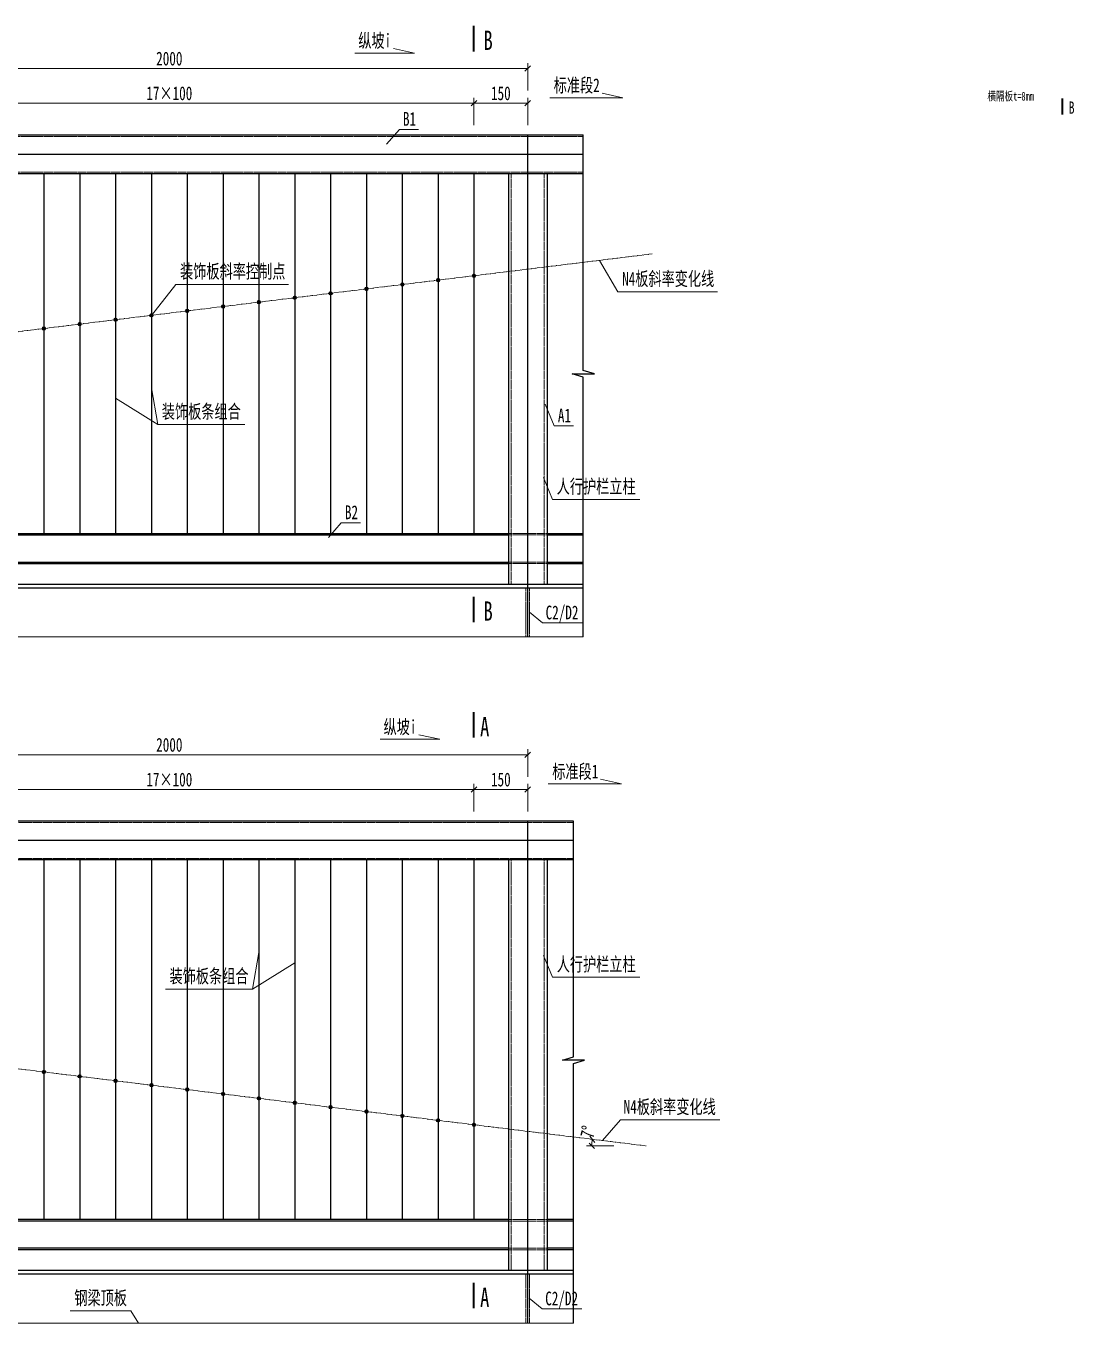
# Model space of a CAD drawing. Header units: millimetres. Extents: x -13368 to 383539, y -58537 to -26098.
# Drawn here: x 12724 to 15649, y -32807 to -29187 of the extents above; entities that cross this region are included whole.
import ezdxf
from ezdxf.enums import TextEntityAlignment as Align

# ---------------------------------------------------------------- set-up
doc = ezdxf.new("R2010")
doc.units = ezdxf.units.MM
doc.linetypes.add('CENTER2', pattern=[28.575, 19.05, -3.175, 3.175, -3.175])
doc.linetypes.add('DASHED', pattern=[0.75, 0.5, -0.25])
doc.layers.get('Defpoints').update_dxf_attribs({"color": 8})
for name, color, linetype, lineweight in [('中心线', 2, 'CENTER2', 15), ('文字', 7, 'Continuous', 15), ('粗线', 3, 'Continuous', 35), ('细实线', 4, 'Continuous', 15), ('虚线', 7, 'DASHED', 13), ('钢板粗线', 1, 'Continuous', 25)]:
    doc.layers.add(name, color=color, linetype=linetype, lineweight=lineweight)
doc.styles.add('111', font='', dxfattribs={"width": 0.7})
doc.styles.add('BM_Dim', font='', dxfattribs={"width": 0.85})
doc.styles.get('111').set_extended_font_data('仿宋_GB2312')
doc.styles.get('BM_Dim').set_extended_font_data('仿宋_GB2312')
doc.dimstyles.new('200', dxfattribs={"dimscale": 0, "dimtxt": 2.5, "dimasz": 1, "dimexe": 1, "dimexo": 1, "dimgap": 0.6, "dimtad": 1, "dimdec": 0, "dimdsep": 46, "dimtxsty": '111', "dimblk": 'OBLIQUE', "dimcen": 0, "dimclrd": 4, "dimclre": 4, "dimclrt": 4, "dimadec": 1, "dimazin": 2, "dimtfac": 1, "dimtdec": 0, "dimtix": 1, "dimtmove": 2, "dimatfit": 3, "dimfxl": 4, "dimfxlon": 1, "dimtolj": 1, "dimlwd": -1, "dimlwe": -1, "dimarcsym": 0})

# ---------------------------------------------------------------- blocks, each defined once
blk = doc.blocks.new('22')
at = {"layer": '细实线'}
blk.add_hatch(color=256, dxfattribs=at).paths.add_polyline_path([(5, 0, 1), (-5, 0, 1)])
blk.add_circle((0, 0), 5.04, dxfattribs=at)
blk = doc.blocks.new('_Oblique')
at = {"color": 0, "linetype": 'ByBlock', "lineweight": -2}
blk.add_line((-0.5, -0.5), (0.5, 0.5), dxfattribs=at)
blk = doc.blocks.new('*D19')
at = {"layer": 'Defpoints', "color": 0, "transparency": 16777216}
for p in [(14471.9, -29822.6), (9794, -30396.9), (9794, -30396.9), (9833.5, -30396.9), (9945.4, -30390.4)]:
    blk.add_point(p, dxfattribs=at)
at = {"layer": '细实线', "color": 4, "transparency": 16777216}
blk.add_line((9884, -30396.9), (9960.9, -30396.9), dxfattribs=at)
blk.add_arc((9794, -30396.9), 151.5, 0, 7, dxfattribs=at)
at = {"layer": '细实线', "color": 4, "transparency": 16777216, "xscale": 15.38461538461539, "yscale": 15.38461538461539, "zscale": 15.38461538461539}
for p, rotation in [((9944.4, -30378.5), 96.99999999999997), ((9945.5, -30396.9), 270)]:
    blk.add_blockref('_Oblique', p, dxfattribs=dict(at, rotation=rotation))
at = {"layer": '细实线', "color": 4, "transparency": 16777216, "insert": (9956.7, -30357.9), "char_height": 38.46, "attachment_point": 5, "rotation": 283.493, "style": '111'}
blk.add_mtext('\\A1;7%%d', dxfattribs=at)
blk = doc.blocks.new('*D23')
at = {"layer": 'Defpoints', "color": 0, "transparency": 16777216}
for p in [(12274.4, -29402.2), (12274.4, -29610), (13974.4, -29619.1)]:
    blk.add_point(p, dxfattribs=at)
at = {"layer": '细实线', "color": 4, "transparency": 16777216}
for p, q in [((12274.4, -29463.8), (12274.4, -29386.9)), ((13974.4, -29463.8), (13974.4, -29386.9)), ((13974.4, -29402.2), (12274.4, -29402.2))]:
    blk.add_line(p, q, dxfattribs=at)
at = {"layer": '细实线', "color": 4, "transparency": 16777216, "xscale": 15.38461538461539, "yscale": 15.38461538461539, "zscale": 15.38461538461539, "rotation": 180}
blk.add_blockref('_Oblique', (12274.4, -29402.2), dxfattribs=at)
at = {"layer": '细实线', "color": 4, "transparency": 16777216, "xscale": 15.38461538461539, "yscale": 15.38461538461539, "zscale": 15.38461538461539}
blk.add_blockref('_Oblique', (13974.4, -29402.2), dxfattribs=at)
at = {"layer": '细实线', "color": 4, "transparency": 16777216, "insert": (13124.4, -29374.7), "char_height": 38.46, "attachment_point": 5, "style": '111'}
blk.add_mtext('\\A1;17×100', dxfattribs=at)
blk = doc.blocks.new('*D24')
at = {"layer": 'Defpoints', "color": 0, "transparency": 16777216}
for p in [(13974.4, -29402.2), (14124.4, -29544.7), (13974.4, -29610)]:
    blk.add_point(p, dxfattribs=at)
at = {"layer": '细实线', "color": 4, "transparency": 16777216}
for p, q in [((13974.4, -29463.8), (13974.4, -29386.9)), ((14124.4, -29463.8), (14124.4, -29386.9)), ((14124.4, -29402.2), (13974.4, -29402.2))]:
    blk.add_line(p, q, dxfattribs=at)
at = {"layer": '细实线', "color": 4, "transparency": 16777216, "xscale": 15.38461538461539, "yscale": 15.38461538461539, "zscale": 15.38461538461539, "rotation": 180}
blk.add_blockref('_Oblique', (13974.4, -29402.2), dxfattribs=at)
at = {"layer": '细实线', "color": 4, "transparency": 16777216, "xscale": 15.38461538461539, "yscale": 15.38461538461539, "zscale": 15.38461538461539}
blk.add_blockref('_Oblique', (14124.4, -29402.2), dxfattribs=at)
at = {"layer": '细实线', "color": 4, "transparency": 16777216, "insert": (14049.4, -29374.7), "char_height": 38.46, "attachment_point": 5, "style": '111'}
blk.add_mtext('\\A1;150', dxfattribs=at)
blk = doc.blocks.new('*D26')
at = {"layer": 'Defpoints', "color": 0, "transparency": 16777216}
for p in [(12124.4, -29305.4), (12124.4, -29544.7), (14124.4, -29544.7)]:
    blk.add_point(p, dxfattribs=at)
at = {"layer": '细实线', "color": 4, "transparency": 16777216}
for p, q in [((12124.4, -29366.9), (12124.4, -29290)), ((14124.4, -29305.4), (12124.4, -29305.4)), ((14124.4, -29366.9), (14124.4, -29290))]:
    blk.add_line(p, q, dxfattribs=at)
at = {"layer": '细实线', "color": 4, "transparency": 16777216, "xscale": 15.38461538461539, "yscale": 15.38461538461539, "zscale": 15.38461538461539, "rotation": 180}
blk.add_blockref('_Oblique', (12124.4, -29305.4), dxfattribs=at)
at = {"layer": '细实线', "color": 4, "transparency": 16777216, "xscale": 15.38461538461539, "yscale": 15.38461538461539, "zscale": 15.38461538461539}
blk.add_blockref('_Oblique', (14124.4, -29305.4), dxfattribs=at)
at = {"layer": '细实线', "color": 4, "transparency": 16777216, "insert": (13124.4, -29277.8), "char_height": 38.46, "attachment_point": 5, "style": '111'}
blk.add_mtext('\\A1;2000', dxfattribs=at)
blk = doc.blocks.new('*D61')
at = {"layer": 'Defpoints', "color": 0, "transparency": 16777216}
for p in [(13974.4, -31317.6), (14124.4, -31460), (13974.4, -31525.3)]:
    blk.add_point(p, dxfattribs=at)
at = {"layer": '细实线', "color": 4, "transparency": 16777216}
for p, q in [((13974.4, -31379.1), (13974.4, -31302.2)), ((14124.4, -31379.1), (14124.4, -31302.2)), ((14124.4, -31317.6), (13974.4, -31317.6))]:
    blk.add_line(p, q, dxfattribs=at)
at = {"layer": '细实线', "color": 4, "transparency": 16777216, "xscale": 15.38461538461539, "yscale": 15.38461538461539, "zscale": 15.38461538461539, "rotation": 180}
blk.add_blockref('_Oblique', (13974.4, -31317.6), dxfattribs=at)
at = {"layer": '细实线', "color": 4, "transparency": 16777216, "xscale": 15.38461538461539, "yscale": 15.38461538461539, "zscale": 15.38461538461539}
blk.add_blockref('_Oblique', (14124.4, -31317.6), dxfattribs=at)
at = {"layer": '细实线', "color": 4, "transparency": 16777216, "insert": (14049.4, -31290), "char_height": 38.46, "attachment_point": 5, "style": '111'}
blk.add_mtext('\\A1;150', dxfattribs=at)
blk = doc.blocks.new('*D62')
at = {"layer": 'Defpoints', "color": 0, "transparency": 16777216}
for p in [(9777, -31737.9), (14303.5, -32305.7), (14415.3, -32312.3), (14454.8, -32312.3), (14454.8, -32312.3)]:
    blk.add_point(p, dxfattribs=at)
at = {"layer": '细实线', "color": 4, "transparency": 16777216}
blk.add_line((14364.9, -32312.3), (14288, -32312.3), dxfattribs=at)
blk.add_arc((14454.8, -32312.3), 151.5, 173, 180, dxfattribs=at)
at = {"layer": '细实线', "color": 4, "transparency": 16777216, "xscale": 15.38461538461539, "yscale": 15.38461538461539, "zscale": 15.38461538461539}
for p, rotation in [((14304.5, -32293.8), 83.00000000000006), ((14303.3, -32312.3), 270)]:
    blk.add_blockref('_Oblique', p, dxfattribs=dict(at, rotation=rotation))
at = {"layer": '细实线', "color": 4, "transparency": 16777216, "insert": (14292.2, -32273.2), "char_height": 38.46, "attachment_point": 5, "rotation": 76.507, "style": '111'}
blk.add_mtext('\\A1;7%%d', dxfattribs=at)
blk = doc.blocks.new('*D63')
at = {"layer": 'Defpoints', "color": 0, "transparency": 16777216}
for p in [(13974.4, -31317.6), (13974.4, -31525.3), (12274.4, -31534.4)]:
    blk.add_point(p, dxfattribs=at)
at = {"layer": '细实线', "color": 4, "transparency": 16777216}
for p, q in [((12274.4, -31379.1), (12274.4, -31302.2)), ((13974.4, -31379.1), (13974.4, -31302.2)), ((12274.4, -31317.6), (13974.4, -31317.6))]:
    blk.add_line(p, q, dxfattribs=at)
at = {"layer": '细实线', "color": 4, "transparency": 16777216, "xscale": 15.38461538461539, "yscale": 15.38461538461539, "zscale": 15.38461538461539, "rotation": 180}
blk.add_blockref('_Oblique', (12274.4, -31317.6), dxfattribs=at)
at = {"layer": '细实线', "color": 4, "transparency": 16777216, "xscale": 15.38461538461539, "yscale": 15.38461538461539, "zscale": 15.38461538461539}
blk.add_blockref('_Oblique', (13974.4, -31317.6), dxfattribs=at)
at = {"layer": '细实线', "color": 4, "transparency": 16777216, "insert": (13124.4, -31290), "char_height": 38.46, "attachment_point": 5, "style": '111'}
blk.add_mtext('\\A1;17×100', dxfattribs=at)
blk = doc.blocks.new('*D68')
at = {"layer": 'Defpoints', "color": 0, "transparency": 16777216}
for p in [(12124.4, -31220.7), (12124.4, -31460), (14124.4, -31460)]:
    blk.add_point(p, dxfattribs=at)
at = {"layer": '细实线', "color": 4, "transparency": 16777216}
for p, q in [((12124.4, -31282.2), (12124.4, -31205.3)), ((14124.4, -31282.2), (14124.4, -31205.3)), ((14124.4, -31220.7), (12124.4, -31220.7))]:
    blk.add_line(p, q, dxfattribs=at)
at = {"layer": '细实线', "color": 4, "transparency": 16777216, "xscale": 15.38461538461539, "yscale": 15.38461538461539, "zscale": 15.38461538461539, "rotation": 180}
blk.add_blockref('_Oblique', (12124.4, -31220.7), dxfattribs=at)
at = {"layer": '细实线', "color": 4, "transparency": 16777216, "xscale": 15.38461538461539, "yscale": 15.38461538461539, "zscale": 15.38461538461539}
blk.add_blockref('_Oblique', (14124.4, -31220.7), dxfattribs=at)
at = {"layer": '细实线', "color": 4, "transparency": 16777216, "insert": (13124.4, -31193.1), "char_height": 38.46, "attachment_point": 5, "style": '111'}
blk.add_mtext('\\A1;2000', dxfattribs=at)

msp = doc.modelspace()

# ---------------------------------------------------------------- linework, layer by layer
at = {"color": 4}
for points in [[(14279.5, -30891.4), (14279.5, -30167.1), (14248.7, -30157.8), (14310.3, -30157.8), (14279.5, -30148.6), (14279.5, -30136.3), (14279.5, -29490.7)], [(14252.1, -32806.7), (14252.1, -32082.4), (14282.9, -32073.2), (14221.3, -32073.2), (14252.1, -32063.9), (14252.1, -32051.6), (14252.1, -31406)]]:
    msp.add_lwpolyline(points, dxfattribs=at)
at = {"layer": 'Defpoints'}
for p, q in [((14124.4, -30891.4), (14124.4, -29490.7)), ((9996.8, -29544.7), (14279.5, -29544.7)), ((14124.4, -32806.7), (14124.4, -31406)), ((14252.1, -31460), (9969.4, -31460))]:
    msp.add_line(p, q, dxfattribs=at)
at = {"layer": '中心线', "ltscale": 0.5}
for p, q in [((14471.9, -29822.6), (9794, -30396.9)), ((9777, -31737.9), (14454.8, -32312.3))]:
    msp.add_line(p, q, dxfattribs=at)
at = {"layer": '粗线'}
for p, q in [((13974.4, -29257.4), (13974.4, -29186.5)), ((15616.7, -29434), (15616.7, -29389)), ((13974.4, -30850.3), (13974.4, -30779.4)), ((13974.4, -31172.7), (13974.4, -31101.8)), ((13974.4, -32765.6), (13974.4, -32694.8))]:
    msp.add_line(p, q, dxfattribs=at)
at = {"layer": '细实线'}
for p, q in [((13750.1, -29249.3), (13808.3, -29262.2)), ((13641.8, -29262.2), (13808.3, -29262.2)), ((14185.8, -29386.8), (14389.9, -29386.8)), ((14331.8, -29373.9), (14389.9, -29386.8)), ((13766.2, -29475.3), (13730.7, -29516.3)), ((13766.2, -29475.3), (13820, -29475.3)), ((14376.1, -29928.4), (14324.3, -29840.7)), ((13142.5, -29907.8), (13074.4, -29994.2)), ((13142.5, -29907.8), (13456.7, -29907.8)), ((14376.1, -29928.4), (14653.9, -29928.4)), ((13092.1, -30298.9), (12974.4, -30225.7)), ((13092.1, -30298.9), (13074.4, -30196.9)), ((14198.5, -30302.8), (14172.9, -30242)), ((13092.1, -30298.9), (13335.2, -30298.9)), ((14198.5, -30302.8), (14252.3, -30302.8)), ((14193.9, -30508.1), (14168.4, -30447.2)), ((14193.9, -30508.1), (14437, -30508.1)), ((13604.2, -30573.2), (13568.7, -30614.2)), ((13604.2, -30573.2), (13658.1, -30573.2)), ((14165.6, -30852.7), (14129.4, -30823.1)), ((14276.2, -30852.7), (14165.6, -30852.7)), ((9996.8, -30891.4), (14279.5, -30891.4)), ((13820.7, -31164.6), (13878.8, -31177.5)), ((13712.3, -31177.5), (13878.8, -31177.5)), ((14181.8, -31302.2), (14386, -31302.2)), ((14327.8, -31289.2), (14386, -31302.2)), ((13356.7, -31874.7), (13374.4, -31772.7)), ((14193.9, -31841.6), (14168.4, -31780.7)), ((13356.7, -31874.7), (13474.4, -31801.5)), ((14193.9, -31841.6), (14437, -31841.6)), ((13356.7, -31874.7), (13113.7, -31874.7)), ((14382.8, -32239.5), (14333, -32297.3)), ((14660.6, -32239.5), (14382.8, -32239.5)), ((14164.5, -32767.2), (14128.3, -32737.5)), ((12848.2, -32772.7), (13016.8, -32772.7)), ((13016.8, -32772.7), (13038.9, -32806.7)), ((14275.2, -32767.2), (14164.5, -32767.2)), ((14252.1, -32806.7), (9969.4, -32806.7))]:
    msp.add_line(p, q, dxfattribs=at)
at = {"layer": '虚线', "ltscale": 4}
for p, q in [((9996.8, -29494.7), (14279.5, -29494.7)), ((9996.8, -29594.7), (14279.5, -29594.7)), ((14078.4, -29598.7), (14078.4, -30744.7)), ((14170.4, -29598.7), (14170.4, -30744.7)), ((14070.4, -30602.7), (14178.4, -30602.7)), ((14070.4, -30606.7), (14178.4, -30606.7)), ((14070.4, -30682.7), (14178.4, -30682.7)), ((14070.4, -30686.7), (14178.4, -30686.7)), ((14119.4, -30891.4), (14119.4, -30754.7)), ((14129.4, -30891.4), (14129.4, -30754.7)), ((14252.1, -31410), (9969.4, -31410)), ((14252.1, -31510), (9969.4, -31510)), ((14078.4, -31514), (14078.4, -32660)), ((14170.4, -31514), (14170.4, -32660)), ((14070.4, -32518), (14178.4, -32518)), ((14070.4, -32522), (14178.4, -32522)), ((14070.4, -32598), (14178.4, -32598)), ((14070.4, -32602), (14178.4, -32602)), ((14119.4, -32806.7), (14119.4, -32670)), ((14129.4, -32806.7), (14129.4, -32670))]:
    msp.add_line(p, q, dxfattribs=at)
at = {"layer": '钢板粗线'}
for p, q in [((9996.8, -29490.7), (14279.5, -29490.7)), ((9996.8, -29598.7), (14279.5, -29598.7)), ((12774.4, -29598.7), (12774.4, -30602.7)), ((12874.4, -29598.7), (12874.4, -30602.7)), ((12974.4, -29598.7), (12974.4, -30602.7)), ((13074.4, -29598.7), (13074.4, -30602.7)), ((13174.4, -29598.7), (13174.4, -30602.7)), ((13274.4, -29598.7), (13274.4, -30602.7)), ((13374.4, -29598.7), (13374.4, -30602.7)), ((13474.4, -29598.7), (13474.4, -30602.7)), ((13574.4, -29598.7), (13574.4, -30602.7)), ((13674.4, -29598.7), (13674.4, -30602.7)), ((13774.4, -29598.7), (13774.4, -30602.7)), ((13874.4, -29598.7), (13874.4, -30602.7)), ((13974.4, -29598.7), (13974.4, -30602.7)), ((14070.4, -29598.7), (14070.4, -30744.7)), ((14178.4, -29598.7), (14178.4, -30744.7)), ((12178.4, -30602.7), (14070.4, -30602.7)), ((12178.4, -30606.7), (14070.4, -30606.7)), ((14178.4, -30602.7), (14279.5, -30602.7)), ((14178.4, -30606.7), (14279.5, -30606.7)), ((12178.4, -30682.7), (14070.4, -30682.7)), ((12178.4, -30686.7), (14070.4, -30686.7)), ((14178.4, -30682.7), (14279.5, -30682.7)), ((14178.4, -30686.7), (14279.5, -30686.7)), ((9996.8, -30744.7), (14279.5, -30744.7)), ((9996.8, -30754.7), (14279.5, -30754.7)), ((14252.1, -31406), (9969.4, -31406)), ((14252.1, -31514), (9969.4, -31514)), ((12774.4, -31514), (12774.4, -32518)), ((12874.4, -31514), (12874.4, -32518)), ((12974.4, -31514), (12974.4, -32518)), ((13074.4, -31514), (13074.4, -32518)), ((13174.4, -31514), (13174.4, -32518)), ((13274.4, -31514), (13274.4, -32518)), ((13374.4, -31514), (13374.4, -32518)), ((13474.4, -31514), (13474.4, -32518)), ((13574.4, -31514), (13574.4, -32518)), ((13674.4, -31514), (13674.4, -32518)), ((13774.4, -31514), (13774.4, -32518)), ((13874.4, -31514), (13874.4, -32518)), ((13974.4, -31514), (13974.4, -32518)), ((14070.4, -31514), (14070.4, -32660)), ((14178.4, -31514), (14178.4, -32660)), ((14070.4, -32518), (12178.4, -32518)), ((14070.4, -32522), (12178.4, -32522)), ((14252.1, -32518), (14178.4, -32518)), ((14252.1, -32522), (14178.4, -32522)), ((14070.4, -32598), (12178.4, -32598)), ((14070.4, -32602), (12178.4, -32602)), ((14252.1, -32598), (14178.4, -32598)), ((14252.1, -32602), (14178.4, -32602)), ((14252.1, -32660), (9969.4, -32660)), ((14252.1, -32670), (9969.4, -32670))]:
    msp.add_line(p, q, dxfattribs=at)

# ---------------------------------------------------------------- block references
at = {"layer": '细实线'}
for p in [(13774.4, -29908.2), (13874.4, -29895.9), (13974.4, -29883.7), (13574.4, -29932.8), (13674.4, -29920.5), (13274.4, -29969.6), (13374.4, -29957.3), (13474.4, -29945), (12974.4, -30006.4), (13074.4, -29994.2), (13174.4, -29981.9), (12774.4, -30031), (12874.4, -30018.7)]:
    msp.add_blockref('22', p, dxfattribs=at)
at = {"layer": '细实线', "xscale": -1}
for p in [(12774.4, -32105.9), (12874.4, -32118.2), (12974.4, -32130.5), (13074.4, -32142.8), (13174.4, -32155), (13274.4, -32167.3), (13374.4, -32179.6), (13474.4, -32191.9), (13574.4, -32204.2), (13674.4, -32216.4), (13774.4, -32228.7), (13874.4, -32241), (13974.4, -32253.3)]:
    msp.add_blockref('22', p, dxfattribs=at)

# ---------------------------------------------------------------- texts
at = {"layer": '文字', "style": 'BM_Dim', "width": 0.7}
for s, height, p in [('纵坡i', 38.46, (13697.5, -29258.2)), ('标准段2', 38.46, (14261, -29382.8)), ('横隔板t=8mm', 24.41, (15471.8, -29402)), ('B1', 38.46, (13794.5, -29476.8)), ('装饰板斜率控制点', 38.46, (13301.3, -29902.1)), ('N4板斜率变化线', 38.46, (14516.2, -29922.8)), ('装饰板条组合', 38.46, (13213.7, -30293.3)), ('A1', 38.46, (14226.8, -30304.4)), ('人行护栏立柱', 38.46, (14315.4, -30502.4)), ('B2', 38.46, (13632.6, -30574.7)), ('C2/D2', 38.46, (14220.1, -30854.3)), ('纵坡i', 38.46, (13768, -31173.5)), ('标准段1', 38.46, (14257.1, -31298.1)), ('人行护栏立柱', 38.46, (14315.4, -31836)), ('装饰板条组合', 38.46, (13235.2, -31869.1)), ('N4板斜率变化线', 38.46, (14520.5, -32233.8)), ('钢梁顶板', 38.46, (12932.8, -32767.1)), ('C2/D2', 38.46, (14219, -32768.7))]:
    msp.add_text(s, height=height, dxfattribs=at).set_placement(p, align=Align.BOTTOM_CENTER)
for s, height, p in [('B', 53.8, (14013.9, -29253.5)), ('B', 34.2, (15641.8, -29431.5)), ('B', 53.8, (14013.9, -30846.5)), ('A', 53.8, (14004.3, -31168.9)), ('A', 53.8, (14004.3, -32761.8))]:
    msp.add_text(s, height=height, dxfattribs=at).set_placement(p, align=Align.CENTER)

# ---------------------------------------------------------------- dimensions: what is measured, and where the dimension line sits
at = {"layer": '细实线'}
for base, p1, p2, override, picture, middle in [((12124.4, -29305.4), (14124.4, -29544.7), (12124.4, -29544.7), {"dimscale": 15.384615, "dimblk": 'Oblique'}, '*D26', (13124.4, -29277.8)), ((13974.4, -29402.2), (14124.4, -29544.7), (13974.4, -29610), {"dimscale": 15.384615}, '*D24', (14049.4, -29374.7)), ((12124.4, -31220.7), (14124.4, -31460), (12124.4, -31460), {"dimscale": 15.384615, "dimblk": 'Oblique'}, '*D68', (13124.4, -31193.1)), ((13974.4, -31317.6), (14124.4, -31460), (13974.4, -31525.3), {"dimscale": 15.384615}, '*D61', (14049.4, -31290))]:
    dim = msp.add_linear_dim(base=base, p1=p1, p2=p2, angle=180, dimstyle='200', override=override, dxfattribs=at)
    dim.commit()
    dim.dimension.update_dxf_attribs({"geometry": picture, "text_midpoint": middle})
dim = msp.add_linear_dim(base=(12274.4, -29402.2), p1=(13974.4, -29619.1), p2=(12274.4, -29610), angle=180, text='17×100', dimstyle='200', override={"dimscale": 15.384615, "dimtxsty": '111'}, dxfattribs=at)
dim.commit()
dim.dimension.update_dxf_attribs({"geometry": '*D23', "text_midpoint": (13124.4, -29374.7)})
for base, line1, line2, picture, middle in [((9945.4, -30390.4), ((14471.9, -29822.6), (9794, -30396.9)), ((9794, -30396.9), (9833.5, -30396.9)), '*D19', (9956.7, -30357.9)), ((14303.5, -32305.7), ((9777, -31737.9), (14454.8, -32312.3)), ((14454.8, -32312.3), (14415.3, -32312.3)), '*D62', (14292.2, -32273.2))]:
    dim = msp.add_angular_dim_2l(base=base, line1=line1, line2=line2, dimstyle='200', override={"dimscale": 15.384615, "dimblk": 'Oblique'}, dxfattribs=at)
    dim.commit()
    dim.dimension.update_dxf_attribs({"geometry": picture, "text_midpoint": middle, "dimtype": 162})
dim = msp.add_linear_dim(base=(13974.4, -31317.6), p1=(12274.4, -31534.4), p2=(13974.4, -31525.3), text='17×100', dimstyle='200', override={"dimscale": 15.384615, "dimtxsty": '111'}, dxfattribs=at)
dim.commit()
dim.dimension.update_dxf_attribs({"geometry": '*D63', "text_midpoint": (13124.4, -31290)})

doc.saveas('drawing.dxf')
